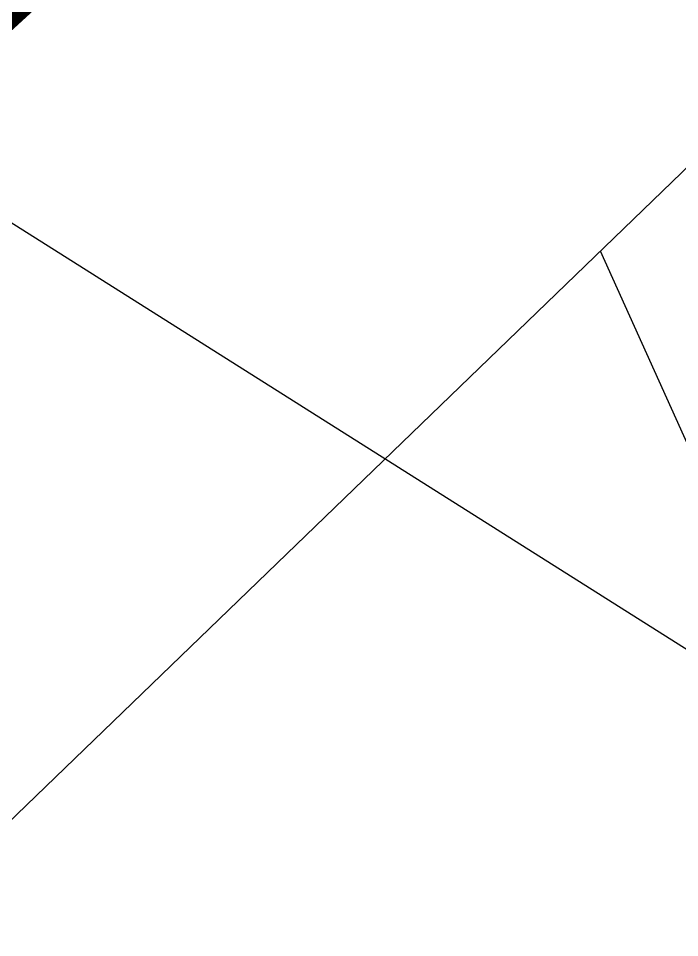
# Model space of a CAD drawing. Header units: feet. Extents: x 2175025 to 2179063, y 467811 to 470338.
# Drawn here: x 2176462.536 to 2176462.969, y 470064.199 to 470064.802 of the extents above; entities that cross this region are included whole.
import ezdxf

# ---------------------------------------------------------------- set-up
doc = ezdxf.new("R2010")
doc.units = ezdxf.units.FT
doc.header["$LTSCALE"] = 0.5
doc.header["$MEASUREMENT"] = 0
doc.linetypes.add('ACAD_ISO02W100', pattern=[15, 12, -3])
doc.linetypes.add('HIDDEN', pattern=[0.375, 0.25, -0.125])
for name, color, linetype in [('LEGEND', 7, 'CONTINUOUS'), ('LIMITS OF DISTURBANCE', 1, 'HIDDEN'), ('wetlands_formatted', 70, 'CONTINUOUS')]:
    doc.layers.add(name, color=color, linetype=linetype)

msp = doc.modelspace()

# ---------------------------------------------------------------- hatches: boundary and pattern name
at = {"layer": 'LEGEND', "linetype": 'ACAD_ISO02W100'}
h = msp.add_hatch(dxfattribs=at)
h.set_pattern_fill('GRAVEL', color=4, scale=19.197486, angle=43.91586, style=0)
h.set_pattern_definition([(271.92866, (2176377.91676, 469559.2154), (2.7617908, -69.29548787), [0.774826, -76.7079]), (228.88556, (2176377.94284, 469558.441), (45.79012348, 52.08413497), [1.329626, -131.63289]), (176.42626, (2176377.06852, 469557.43927), (85.42807125, -5.689851), [0.937536, -92.81619]), (311.18956, (2176376.44918, 469554.84418), (-75.74369477, 86.96911299), [1.21081, -119.870396]), (336.74956, (2176377.24656, 469553.933), (-68.67909511, 29.81154947), [1.187297, -117.542596]), (41.18956, (2176378.33743, 469553.46432), (-86.96911297, -75.74369475), [1.21081, -119.870396]), (81.61006, (2176379.24861, 469554.2617), (-13.98729747, -93.41730489), [1.601237, -158.52237]), (116.17116, (2176379.48225, 469555.8458), (-58.840505355, 119.234326515), [1.511733, -149.66161]), (165.34546, (2176378.8155, 469557.20255), (-85.11987894, 21.97641545), [1.214913, -120.27651]), (219.15226, (2176377.6401, 469557.5099), (49.63056937, 39.79213487), [1.38701, -67.963495]), (266.31326, (2176376.56451, 469556.63418), (-5.843945296, -93.571417126), [1.793706, -177.576985]), (182.72996, (2176380.59636, 469558.75737), (-53.00879986, -3.0700115), [0.612214, -60.609404]), (215.38506, (2176379.98484, 469558.7282), (61.92269462, 43.63257116), [1.164733, -115.308803]), (268.9159, (2176379.0353, 469558.0538), (3.99462, -4.148727), [0.81448, -7.33032]), (247.11446, (2176378.2655, 469558.272), (12.7543802, 28.2705558), [0.43861, -43.422496]), (335.71726, (2176378.0949, 469557.8679), (-16.1325865, 8.4515575), [0.62029, -30.3942]), (74.87966, (2176378.6603, 469557.6128), (4.4569178, 20.2813135), [1.00746, -32.574427]), (205.48096, (2176378.9231, 469558.5854), (12.292066, 3.840523), [0.72849, -17.483844]), (60.30536, (2176375.68866, 469555.551), (29.50343164, 52.39235588), [1.02054, -101.033556]), (114.26206, (2176376.1942, 469556.43753), (27.3459481, -61.61444951), [0.856175, -84.76117]), (337.11446, (2176378.1242, 469559.4151), (-28.2705558, 12.7543802), [0.87722, -42.98389]), (27.52636, (2176378.93237, 469559.07398), (-53.47109413, -27.5000641), [1.02054, -101.033556]), (23.35986, (2176378.1653, 469552.9788), (-28.7328588, -11.6756738), [0.98414, -48.22288]), (338.69096, (2176379.0688, 469553.369), (-64.6844295, 25.66292394), [0.824597, -81.635253]), (110.71726, (2176382.1603, 469555.30635), (-11.6756433, 28.7328713), [0.87722, -42.98389]), (61.26986, (2176381.84998, 469556.12684), (-37.95497974, -68.52494835), [0.96543, -95.577126]), (113.35986, (2176380.1274, 469553.349), (11.6756738, -28.7328588), [0.49207, -48.71495]), (145.22576, (2176381.9114, 469555.0667), (-20.127199, 12.600294), [0.293664, -29.07284]), (209.87966, (2176381.6702, 469555.2342), (16.4407908, 7.8351452), [1.1873, -22.55868]), (229.92486, (2176380.6407, 469554.64267), (37.49263533, 44.09492277), [1.100304, -108.92993]), (347.60596, (2176379.0198, 469557.2394), (-12.1379694, 4.3028235), [0.83061, -19.934645]), (37.07306, (2176379.8311, 469557.06114), (78.51760096, 59.61105559), [1.450144, -143.563962]), (104.86126, (2176380.9881, 469557.93533), (11.3674408, -45.01955983), [0.59295, -58.702115]), (133.9159, (2176380.836, 469558.5084), (-8.143345, 0.154105), [0.345555, -5.41369]), (164.17226, (2176380.43787, 469554.68724), (44.55723096, -13.06262777), [0.8001, -79.2099]), (91.92866, (2176379.6681, 469554.90546), (-2.7617908, 69.29548787), [1.54965, -75.933076]), (43.9159, (2176379.616, 469556.454), (0.154105, 8.143345), [1.497404, -4.26184]), (9.22066, (2176380.69462, 469557.49284), (-69.4496052, -10.90506492), [0.91062, -90.15105]), (297.97046, (2176381.5935, 469557.63876), (11.8297561, -20.5895217), [0.83856, -41.089385]), (251.56186, (2176381.98677, 469556.89815), (-38.87953272, -117.38505133), [1.365316, -135.16647]), (219.34196, (2176381.55495, 469555.60292), (-57.92803157, -47.78136), [1.444413, -142.99674])])
h.paths.add_polyline_path([(2176471.37375, 470052.96669), (2176497.82088, 470078.34103), (2176487.83432, 470088.71284), (2176461.4707, 470063.25178)])
at = {"layer": 'wetlands_formatted'}
h = msp.add_hatch(dxfattribs=at)
h.set_pattern_fill('ANSI31', color=5, scale=80, style=0)
h.paths.add_polyline_path([(2176421.28363, 470047.77758), (2176449.30008, 470073.02787), (2176475.81399, 470056.27487), (2176486.27811, 470042.21368), (2176485.60509, 470049.28043), (2176485.08182, 470054.27572), (2176479.58569, 470060.50815), (2176471.73862, 470066.47708), (2176464.45218, 470070.38473), (2176452.50123, 470076.69939), (2176445.20358, 470079.72683), (2176438.74876, 470079.80906), (2176414.56282, 470070.1399), (2176408.02203, 470063.4739), (2176403.51263, 470055.02134), (2176393.66595, 470042.23504), (2176387.99416, 470034.67763), (2176384.41729, 470030.32146), (2176379.56216, 470017.76502), (2176373.74087, 469998.47158), (2176373.56147, 469984.38833), (2176374.20248, 469965.59946), (2176372.14681, 469942.44322), (2176368.89885, 469917.83492), (2176368.37216, 469905.34397), (2176394.86198, 469854.73691), (2176394.62462, 469915.3571), (2176397.05535, 469971.3718), (2176406.29316, 470019.27548)])

# ---------------------------------------------------------------- linework, layer by layer
at = {"layer": 'LEGEND', "color": 4}
msp.add_line((2176487.83432, 470088.71284), (2176461.4707, 470063.25178), dxfattribs=at)
at = {"layer": 'LIMITS OF DISTURBANCE', "ltscale": 200, "const_width": 8}
msp.add_lwpolyline([(2176797.21875, 469466.69461), (2176806.12757, 469689.94614), (2176810.63159, 469858.2178), (2176810.21753, 469909.11389), (2176812.16198, 470012.13437), (2176801.14342, 470064.61649), (2176786.23594, 470120.33825), (2176736.32832, 470155.97427), (2176694.13644, 470163.88028), (2176618.30278, 470143.1466), (2176523.67273, 470126.30049), (2176397.93143, 470010.9694), (2176406.94176, 469910.42218), (2176424.44183, 469726.41077), (2176390.08984, 469704.38123), (2176388.14538, 469680.40791), (2176412.77512, 469662.26594), (2176428.33074, 469648.01154), (2176463.97905, 469598.12112), (2176494.47059, 469553.17198), (2176511.97066, 469500.68985)], dxfattribs=at)
at = {"layer": 'wetlands_formatted', "color": 5}
msp.add_lwpolyline([(2176397.05535, 469971.3718), (2176406.29316, 470019.27548), (2176421.28363, 470047.77758), (2176449.30008, 470073.02787), (2176475.81399, 470056.27487), (2176486.27811, 470042.21368), (2176485.60509, 470049.28043), (2176485.08182, 470054.27572), (2176479.58569, 470060.50815), (2176471.73862, 470066.47708), (2176464.45218, 470070.38473), (2176452.50123, 470076.69939), (2176445.20358, 470079.72683), (2176438.74876, 470079.80906), (2176414.56282, 470070.1399), (2176408.02203, 470063.4739), (2176403.51263, 470055.02134), (2176393.66595, 470042.23504)], dxfattribs=at)

doc.saveas('drawing.dxf')
